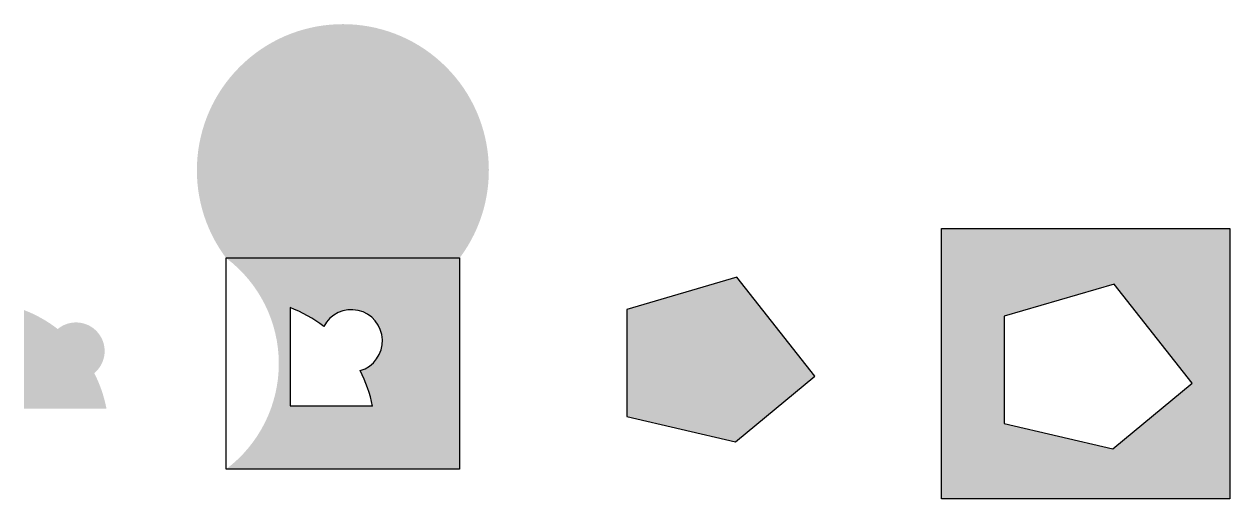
# Model space of a CAD drawing. Header units: inches. Extents: x 90.5 to 163.4, y 19.8 to 48.5.
import ezdxf

# ---------------------------------------------------------------- set-up
doc = ezdxf.new("R2010")
doc.units = ezdxf.units.IN
doc.header["$MEASUREMENT"] = 0

msp = doc.modelspace()

# ---------------------------------------------------------------- hatches: boundary and pattern name
h = msp.add_hatch(color=256)
h.dxf.hatch_style = 1
h.paths.add_polyline_path([(116.854, 34.346, 2), (102.734, 34.346, -0.5), (102.734, 21.593), (116.854, 21.593)])
h.paths.add_polyline_path([(106.604, 31.355, -0.073484), (108.635, 30.212, -1.507886), (110.846, 27.546, -0.071252), (111.582, 25.409), (106.604, 25.409)], flags=16)
h = msp.add_hatch(color=256)
h.dxf.hatch_style = 1
h.paths.add_polyline_path([(163.417, 36.125), (145.99, 36.125), (145.99, 19.802), (163.417, 19.802)])
h.paths.add_polyline_path([(149.779, 30.824), (156.429, 32.759), (161.144, 26.786), (156.345, 22.831), (149.779, 24.346)], flags=16)
h = msp.add_hatch(color=256)
h.dxf.hatch_style = 1
h.paths.add_polyline_path([(133.615, 33.18), (126.965, 31.245), (126.965, 24.766), (133.531, 23.252), (138.33, 27.206)])
h = msp.add_hatch(color=256)
h.dxf.hatch_style = 1
h.paths.add_polyline_path([(90.525, 25.254), (95.503, 25.254, 0.071252), (94.767, 27.392, 1), (92.556, 30.057, 0.073484), (90.525, 31.201)])

# ---------------------------------------------------------------- linework, layer by layer
for points in [[(145.99, 36.125), (163.417, 36.125), (163.417, 19.802), (145.99, 19.802)], [(102.734, 34.346), (116.854, 34.346), (116.854, 21.593), (102.734, 21.593)]]:
    msp.add_lwpolyline(points, close=True)
for points in [[(133.615, 33.18), (126.965, 31.245), (126.965, 24.766), (133.531, 23.252), (138.33, 27.206), (133.615, 33.18)], [(156.429, 32.759), (149.779, 30.824), (149.779, 24.346), (156.345, 22.831), (161.144, 26.786), (156.429, 32.759)], [(106.604, 31.355), (106.604, 25.409), (111.582, 25.409)]]:
    msp.add_lwpolyline(points)
for centre, radius, start, end in [((103.751, 23.91), 7.972, 52.22602, 69.037), ((110.303, 29.346), 1.88, 286.78469, 152.57848), ((103.751, 23.91), 7.972, 10.83504, 27.13715)]:
    msp.add_arc(centre, radius, start, end)

doc.saveas('drawing.dxf')
